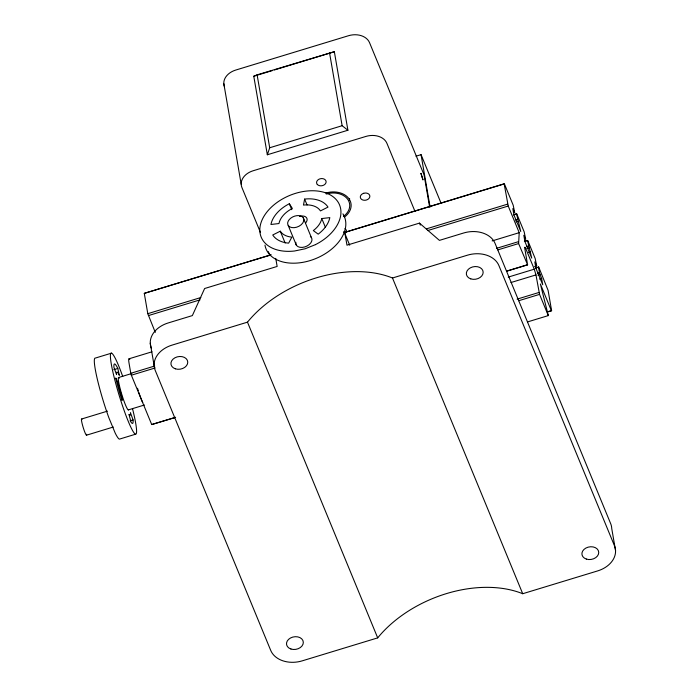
<?xml version="1.0" encoding="UTF-8"?>
<svg xmlns="http://www.w3.org/2000/svg" width="697" height="697" viewBox="0 0 697 697"><rect width="100%" height="100%" fill="white"/><g stroke="black" fill="none" stroke-linecap="round" stroke-linejoin="round"><path stroke-width="1.05" d="M295.859 242.312L295.824 243.828A8.469 5.55 -22.4 0 0 304.842 246.921A8.469 5.55 -22.4 0 0 311.942 238.923L303.282 217.839A8.469 5.55 -22.4 0 0 294.787 216.096A8.469 5.55 -22.4 0 0 287.713 222.578L287.687 224.094A8.469 5.55 -22.4 0 0 296.704 227.187A8.469 5.55 -22.4 0 0 303.805 219.189L303.282 217.839M527.516 321.927L548.312 315.593L539.565 294.378L535.967 274.914L534.268 269.181L525.32 247.479L524.571 247.287L527.603 264.843L518.612 243.567L519.213 232.676L508.226 206.042L504.149 183.799L343.978 232.563M304.633 199.089L303.465 205.075A22.592 14.794 -22.4 0 1 320.463 210.903L327.999 207.105A31.069 20.344 -22.4 0 0 304.633 199.089L307.072 205.005M267.334 154.769L269.704 147.764L257.106 74.84L334.342 51.709L347.908 130.234L267.334 154.769L253.769 76.234L257.106 74.84M280.281 231.195L272.745 234.994A31.069 20.344 -22.4 0 0 288.645 243.148L291.843 237.119A22.592 14.794 -22.4 0 1 280.281 231.195L285.169 243.035M253.769 76.234L272.361 70.58M274.435 69.944L334.342 51.709M269.704 147.764L342.131 125.713L347.908 130.234M415.97 156.206L421.049 154.656L440.948 202.914M155.283 332.373L147.799 313.685L144.288 293.359L271.177 254.727M270.384 255.111L144.288 293.359M345.268 232.31L504.393 183.869L513.184 205.179L514.708 212.629L512.835 208.621L513.916 214.903L520.755 231.482L516.521 213.796L513.401 214.746M615.556 550.639L611.731 528.474A25.414 19.011 -9.8 0 0 610.659 523.621L495.088 243.419A25.414 19.011 -9.8 0 0 463.592 233.016L439.424 240.378L419.481 223.11L346.967 245.187L345.05 234.096A16.946 11.1 -22.4 0 0 344.004 231.395L349.702 245.213M147.799 313.685L200.841 297.541M426.529 228.825L507.66 204.125M148.365 315.602L200.004 299.876M427.662 230.568L508.226 206.042M513.645 214.807L516.765 213.857L524.17 231.813L525.695 239.271L523.822 235.264L524.902 241.545L531.741 258.117L527.507 240.439L524.388 241.389M515.397 219.973L517.479 219.337M515.963 221.881L518.045 221.254M111.485 353.161L95.376 358.066A42.36 4.644 73.1 0 0 108.854 417.712L115.179 433.029A42.36 4.644 73.1 0 0 119.414 439.127L135.523 434.222M492.169 240.909L519.213 232.676M247.479 322.153L172.011 345.128A25.414 19.011 -9.8 0 0 155.17 370.246L270.741 650.449A25.414 19.011 -9.8 0 0 302.228 660.852L377.696 637.877A102.729 67.269 -22.4 0 1 522.715 593.722L597.643 570.913A25.414 19.011 -9.8 0 0 614.484 545.795L498.913 265.592A25.414 19.011 -9.8 0 0 467.417 255.189L392.489 277.998A102.729 67.269 -22.4 0 0 247.479 322.153L377.696 637.877M129.119 358.763L151.99 351.802M496.447 248.367L518.289 241.72M524.632 241.45L527.751 240.5L535.157 258.456L536.681 265.905L534.599 266.542M497.806 249.901L518.612 243.567M113.768 369.671L117.802 368.443L119.353 375.326A22.592 2.474 73.1 0 0 116.556 374.62L113.951 367.467A31.069 3.407 73.1 0 1 117.802 368.443M526.383 246.616L528.465 245.98M526.949 248.524L529.032 247.888M174.825 417.642L151.711 424.543L131.358 375.204L130.792 373.296L154.708 366.021M528.579 252.471L530.661 251.835M118.699 377.478L131.794 373.496M131.358 375.204L155.274 367.929M506.527 271.124L527.359 264.782M506.771 271.185L527.603 264.843M535.374 268.023L538.737 267.134L548.095 290.361L551.606 310.688L547.45 311.951M535.618 268.084L538.737 267.134M508.226 277.11L534.268 269.181M537.37 273.25L539.452 272.614L538.493 267.073M510.971 282.529L535.967 274.914M537.936 275.158L540.018 274.531L541.647 278.478L542.728 284.759L535.897 268.179L534.808 261.898L536.681 265.905M539.565 279.105L541.647 278.478M81.645 418.993L107.469 411.134M128.318 409.906L144.427 405.001M517.122 299.126L538.999 292.47M518.734 300.721L539.565 294.378M130.043 420.84L133.066 419.916L130.452 412.763A22.592 2.474 73.1 0 1 128.971 414.384L131.027 422.147A31.069 3.407 73.1 0 0 133.066 419.916M86.454 435.207L113.306 427.026M151.711 424.543L175.618 417.259M547.232 311.881L551.606 310.688M321.787 218.553L329.82 217.621A31.069 20.344 -22.4 0 1 318.189 234.157L313.328 230.576A22.592 14.794 -22.4 0 0 321.787 218.553L325.447 227.44M289.333 203.742L292.348 208.464A22.592 14.794 -22.4 0 0 278.966 223.545L270.933 224.478A31.069 20.344 -22.4 0 1 289.333 203.742L291.782 209.666M551.362 310.618L540.375 283.984L548.312 315.593M415.02 211.461L386.931 143.355A16.946 12.668 -9.8 0 0 365.934 136.42L253.142 170.756A16.946 12.668 -9.8 0 0 241.911 187.502L260.495 232.571M419.481 223.11L420.308 225.122M392.489 277.998L522.715 593.722M288.209 225.445L296.347 245.178M268.345 251.6L270 255.607M539.452 272.614L540.018 274.531M421.049 154.656L430.093 207.035M429.613 207L424.064 174.86L369.532 42.648A16.946 12.668 -9.8 0 0 348.535 35.713L235.743 70.057A16.946 12.668 -9.8 0 0 224.512 86.803M329.533 52.789L342.131 125.713M275.751 258.378L277.145 266.446L204.63 288.514L192.355 315.593L168.177 322.955A25.414 19.011 -9.8 0 0 151.336 348.073M223.798 83.57L241.197 184.269M150.264 343.229L154.098 365.402M130.792 373.296L129.041 363.137A16.946 1.856 73.1 0 1 129.825 359.452M132.465 408.468A42.36 4.644 73.1 0 1 130.539 426.555A42.36 4.644 73.1 0 1 111.032 362.466A42.36 4.644 73.1 0 1 122.724 376.467M128.692 409.488A16.946 1.856 73.1 0 1 121.409 393.16A16.946 1.856 73.1 0 1 119.405 378.175M142.737 402.561A16.946 1.856 73.1 0 1 138.834 392.472M138.302 390.799A16.946 1.856 73.1 0 1 137.518 388.255M86.655 434.248A8.469 0.932 73.1 0 1 84.677 431.826A8.469 0.932 73.1 0 1 81.61 421.18L81.444 419.942A8.469 0.932 73.1 0 1 82.002 419.341M310.383 236.475A8.469 5.55 -22.4 0 1 311.42 237.572M342.933 213.866A42.36 27.741 -22.4 0 1 315.262 258.77A42.36 27.741 -22.4 0 1 264.973 245.152M299.579 216.427A7.057 4.626 -22.4 0 1 306.271 217.394A7.057 4.626 -22.4 0 1 305.687 222.866M326.222 194.036A18.357 13.731 -9.8 0 1 347.481 199.002A18.357 13.731 -9.8 0 1 343.447 216.418M346.331 232.005A4.801 3.59 -9.8 0 0 346.252 230.141L345.738 229.322A4.801 3.59 -9.8 0 0 344.945 228.651M325.813 193.052A19.769 14.785 -9.8 0 1 348.709 198.392A19.769 14.785 -9.8 0 1 344.362 217.15M349.624 198.549A19.769 14.785 -9.8 0 1 349.206 200.501M420.953 173.379L422.948 179.782L420.953 173.379M122.463 398.597L122.071 400.444A31.069 3.407 73.1 0 1 115.772 377.983L117.88 382.27A22.592 2.474 73.1 0 0 122.463 398.597M363.695 193.287L362.562 193.766A4.801 3.59 -9.8 0 0 360.515 198.035A4.801 3.59 -9.8 0 0 365.237 200.248L366.465 200.004A4.801 3.59 -9.8 0 0 369.645 195.256A4.801 3.59 -9.8 0 0 363.695 193.287M315.427 244.647L305.164 248.768L294.57 250.998A42.36 27.741 -22.4 0 1 264.633 215.199A42.36 27.741 -22.4 0 1 330.631 195.108A42.36 27.741 -22.4 0 1 315.427 244.647M317.283 184.409L316.769 183.59A4.801 3.59 -9.8 0 1 319.949 178.841A4.801 3.59 -9.8 0 1 325.9 180.811L326.109 181.725A4.801 3.59 -9.8 0 1 322.72 185.55A4.801 3.59 -9.8 0 1 317.283 184.409M586.343 559.072A8.469 6.334 -9.8 0 0 598.732 552.32A8.469 6.334 -9.8 0 0 585.872 548.069A8.469 6.334 -9.8 0 0 586.343 559.072M290.937 649.012A8.469 6.334 -9.8 0 0 303.317 642.251A8.469 6.334 -9.8 0 0 290.466 638.008A8.469 6.334 -9.8 0 0 290.937 649.012M470.771 278.87A8.469 6.334 -9.8 0 0 483.16 272.118A8.469 6.334 -9.8 0 0 470.301 267.866A8.469 6.334 -9.8 0 0 470.771 278.87M175.365 368.809A8.469 6.334 -9.8 0 0 187.754 362.048A8.469 6.334 -9.8 0 0 174.895 357.805A8.469 6.334 -9.8 0 0 175.365 368.809"/></g></svg>
